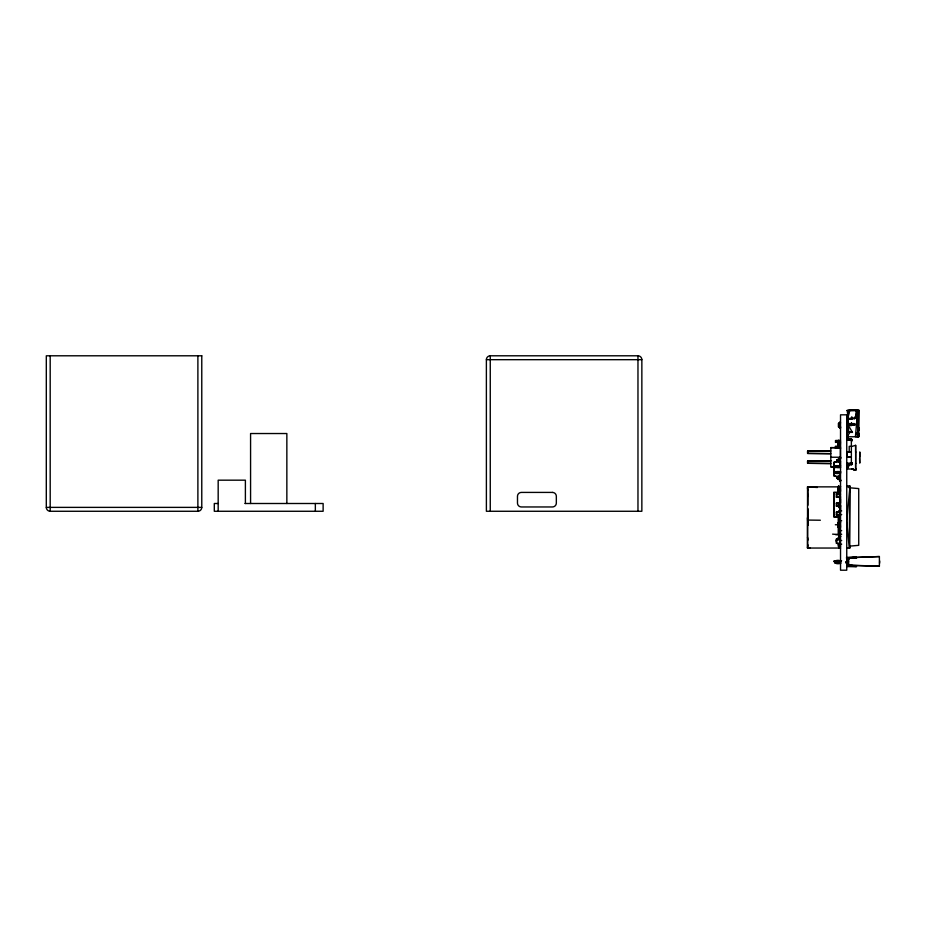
<?xml version="1.0" encoding="UTF-8"?>
<svg xmlns="http://www.w3.org/2000/svg" width="926" height="926" viewBox="0 0 926 926"><rect width="100%" height="100%" fill="white"/><g stroke="black" fill="none" stroke-linecap="round" stroke-linejoin="round"><path stroke-width="1.39" d="M840.577 548.042L807.53 548.042L807.53 517.646L807.935 524.973M840.507 465.824L835.53 465.755L835.472 467.433L835.53 465.755L840.426 465.732L840.449 467.607M840.31 543.319L840.31 538.978L836.479 538.978L836.467 543.319L838.782 543.643L840.31 543.319L836.467 543.319L836.467 538.99L840.31 538.978M840.53 505.26L840.53 510.434L839.384 510.434M840.53 502.668L840.53 498.79L839.454 498.813M855.601 470.119L855.682 468.834L855.601 470.119L851.816 469.019L855.636 470.107L855.624 463.231M855.624 452.212L855.636 445.325L851.897 446.413M835.53 440.579L839.199 440.568L835.53 440.579L835.472 442.454M837.035 506.14L837.035 503.084L840.53 503.165L836.34 503.165L836.34 506.059L840.53 506.047L836.34 506.059M837.035 497.181L837.035 494.137L840.53 494.218L836.34 494.206L836.34 497.112L840.53 497.1L836.34 497.112M837.035 515.087L837.035 512.043L840.53 512.124L836.34 512.113L836.34 515.018L840.53 515.006L836.34 515.018M847.475 436.759L847.475 433.796L847.197 436.597M846.746 469.019L851.897 469.019L855.636 470.107L855.636 445.325M850.022 432.245L847.024 436.759L858.645 436.759L858.761 433.333M849.779 488.245L849.235 548.053L846.746 521.037L849.779 488.245L846.746 485.872L849.779 485.872L849.894 487.805L858.726 488.592L858.726 545.333L849.779 546.12M859.803 457.097L859.779 451.934L859.768 463.127L859.571 458.289M838.377 491.336C839.72 478.51 835.507 494.403 840.53 491.347M838.377 527.369C839.72 514.543 835.507 530.436 840.53 527.392M835.472 471.519L835.53 473.394L840.426 473.406L840.53 471.647M859.05 410.392L847.024 410.496L859.282 410.392L858.645 436.759L857.951 424.235M835.53 473.394L840.426 473.406L840.449 471.542M847.024 432.245L847.556 425.277L851.295 424.86M851.295 424.918L847.024 425.277L847.209 417.117L847.695 421.203M838.435 447.119L838.586 441.181L838.435 447.119L838.435 441.181L838.505 444.399M838.435 491.347L838.505 488.824M838.435 527.392L838.505 524.857M807.657 461.067L807.576 463.313L830.807 463.532L807.657 463.278L807.576 461.021L830.807 460.812L807.576 461.021M847.024 425.277L847.313 417.117L848.181 425.277M879.619 563.216L879.7 560.971M840.53 440.209L838.389 440.799L838.389 447.513L840.507 448.184L835.53 448.219L835.472 446.344M840.495 426.597L840.53 428.067L839.813 428.067L839.813 422.221L840.495 422.974M807.958 525.042L808.224 508.895M846.746 548.053L849.779 548.053L849.894 546.12M833.736 501.325L833.736 500.121M840.634 563.297C832.96 565.554 833.111 558.505 840.6 560.797M847.14 410.426L848.147 417.117L848.679 410.38L858.124 410.357L848.691 410.392M847.058 436.667L848.436 439.711L847.058 436.667L846.827 439.526L851.827 439.572L847.07 438.901L846.827 439.526L849.015 438.924L851.827 439.572M847.232 436.597L847.475 433.796L847.556 436.759M847.082 436.667L846.815 439.537L847.903 439.202L847.082 436.667L847.892 439.225L847.07 438.901M848.32 463.741L846.815 464.065L847.105 464.678L851.955 464.528L852.14 462.722L846.758 463.509L849.177 463.764M833.736 504.207L833.736 503.941M810.389 547.706L807.53 548.042L807.889 544.824M837.521 460.465L840.299 459.146L840.53 457.259L839.778 457.224L839.512 458.787L836.861 460.002L836.537 461.391L840.287 459.157L840.53 457.259L839.778 457.224L839.639 458.683L836.861 460.014L837.058 461.495L837.59 460.407M833.736 509.543L833.736 508.814L833.77 509.647M839.639 479.483L836.861 478.152L837.058 476.659L840.299 479.02L840.53 480.907L839.778 480.93L839.639 479.483C836.618 480.825 836.606 474.656 837.59 477.758L840.299 479.02L840.53 480.907L839.778 480.93L839.512 479.379L836.861 478.152L836.537 476.774L837.59 477.758M840.287 459.157L840.53 457.259L839.778 457.224L839.512 458.787L836.861 460.014L837.058 461.495L840.287 459.157L837.058 461.495L836.861 460.002M839.917 505.538L839.963 505.7M852.533 418.147L847.475 418.865L847.452 423.529L855.034 424.363L854.756 425.046L848.285 425.277L852.452 432.361L847.359 432.245L848.285 425.277L855.034 424.363L854.478 423.622L847.475 423.529L847.452 418.865L855.011 417.8L857.731 410.322L857.881 420.068M836.444 541.235L836.444 539.765L836.641 540.738M836.444 541.513L836.491 540.772M847.359 432.245L847.753 429.467M836.861 478.152L837.081 476.659L840.299 479.02L840.53 480.907L839.778 480.93L840.53 480.907L840.264 479.008M833.932 469.748L833.932 468.88M851.133 425.682L851.584 423.055M807.958 495.422L807.935 505.237M838.539 538.596L838.458 537.682L840.53 536.304L838.227 538.596L840.53 536.304L838.331 537.798L838.4 538.619L838.331 537.798L840.53 536.304L838.667 538.018M847.707 565.311L849.096 558.089L846.376 557.892L879.399 556.538L879.399 566.249L847.707 565.311L847.545 557.695L879.399 556.538M840.345 541.328L840.31 540.738L840.345 541.513M848.147 417.117L849.767 410.345M858.402 433.646L858.147 436.759L858.738 436.678M838.227 538.596L840.53 536.304M850.762 425.682L851.457 423.055M838.586 440.707L838.586 441.285M851.955 464.528L852.047 462.722M852.441 418.575L847.475 418.865L854.686 418.679L857.731 410.322L855.416 436.759L857.291 432.245M854.686 418.679L855.011 417.8M837.15 459.771L836.537 461.391L837.382 461.484M847.232 429.895L847.788 428.483L847.024 428.067L847.429 429.814M833.77 502.424L833.736 502.922M849.165 465.118L847.996 467.85L847.996 465.118L849.165 465.118L847.348 466.033L847.996 465.118M851.746 462.722L851.48 464.366M838.389 486.682L840.53 486.682M838.389 522.727L840.53 522.727M847.846 564.663L846.862 566.411L856.469 566.643L848.691 564.663L846.862 564.663L846.862 566.457L856.469 566.411L847.846 564.663L846.862 566.457L848.691 564.663L846.862 565.832L856.469 566.411L846.862 566.122L848.691 564.663M848.702 558.934L849.096 558.262M838.701 458.833L840.53 458.636L838.701 458.833L838.817 461.75L840.53 461.75M848.228 439.85L849.015 438.924M840.507 448.149L835.53 448.219L835.472 446.471L838.875 446.378M833.736 515.03L833.736 515.713L833.736 514.902M850.381 464.678L851.411 464.62M851.364 464.678L852.14 462.722L851.26 463.787L847.73 464.586L847.047 463.938L847.058 466.935L847.892 464.377L846.815 464.065L847.058 466.935L847.903 464.401L846.827 464.076L847.082 466.935L847.903 464.401L847.105 464.678L847.047 463.938M851.411 438.982L852.14 439.711L851.364 440.105L846.758 440.105L851.006 439.04L851.364 440.105L851.364 438.924L850.381 438.924M840.53 446.239L838.389 447.015L838.586 447.594M840.333 446.726L838.389 447.513L840.53 447.594M840.125 473.14L840.125 475.837L836.641 476.624L833.956 475.848L833.956 462.329L837.555 461.518L840.125 462.317L840.125 466.38M840.125 475.837L837.44 476.624L833.944 475.837L833.956 462.317L837.66 461.553M835.611 446.679L835.75 446.645A8.693 8.693 0 0 1 838.62 446.367M846.862 558.285L856.469 557.116L856.469 558.285M837.382 476.67L836.537 476.774L837.15 478.383M836.34 494.206L837.035 494.137M836.34 503.165L837.035 503.084M836.34 512.113L837.035 512.043M838.875 514.752L841.688 514.543M838.875 534.487L841.688 534.29M838.875 544.361L841.688 544.152M856.469 557.116L846.862 557.707L847.776 559.454M835.252 560.959L841.584 560.693M856.469 557.475L846.862 557.66L847.961 559.454L846.862 559.454L846.862 557.475L856.469 557.707L846.862 557.707L850.982 557.95M835.356 524.753L838.238 524.729M830.807 447.709L836.294 447.663L830.807 447.559L830.807 466.912L834.928 466.947M847.07 452.27L851.353 452.258M847.07 457.189L851.353 457.178L847.07 457.259L847.07 452.189L851.364 452.189M201.764 355.792L46.312 355.792L46.3 507.379A3.889 3.889 0 0 0 50.189 511.268L197.886 511.268A3.889 3.889 0 0 0 201.775 507.379L201.775 355.792M490.259 355.792L637.968 355.792A3.889 3.889 0 0 1 641.857 359.682L641.857 511.268L486.393 511.268L486.381 359.682A3.889 3.889 0 0 1 490.259 355.792L490.259 511.268M486.381 359.682L641.834 359.682M840.53 422.777L839.813 422.221M839.847 424.606L839.118 424.606L839.118 425.694L839.847 425.694M840.53 427.511L839.813 428.067M848.644 432.245L852.452 432.361M851.006 439.04L851.364 440.88L852.14 440.88L852.14 439.711M840.53 441.575L840.333 446.239M851.364 446.344L849.211 446.344L849.211 452.189M830.807 457.236L840.414 457.236L840.414 447.628M846.758 463.509L848.089 463.509M838.389 486.3L840.53 486.3M839.141 486.868L807.53 486.868L807.53 548.042M840.53 490.965L840.333 486.682M218.119 503.501L214.3 503.501L214.3 511.268L323.128 511.268L323.128 503.501L244.962 503.501M46.312 507.379L201.764 507.379M838.389 522.333L840.53 522.333M840.53 526.998L840.333 522.727M835.518 534.591L838.238 534.591L838.238 516.257M840.658 563.413L835.09 563.031M856.353 436.748L857.696 436.759M830.807 466.75L834.928 466.785M807.541 520.065L820.367 520.227M838.366 442.454L835.75 442.153A8.693 8.693 0 0 0 838.62 442.431M847.429 432.245L849.975 432.326M847.707 565.08L879.399 566.249M839.326 503.165L839.477 506.036M817.415 487.493L807.53 486.868L808.248 496.44M838.875 510.677L841.688 510.886M838.875 520.551L841.688 520.759M838.875 530.424L841.688 530.633M838.875 540.298L841.688 540.506M832.601 534.14L838.238 534.591M839.326 494.218L839.477 497.088M859.305 429.861L858.645 429.641L858.934 428.125L859.305 429.861L858.645 429.629L858.9 428.136C860.416 430.405 857.65 429.34 859.305 429.861L859.189 428.055M835.53 467.271L840.53 467.433M852.013 469.019L855.612 470.107M847.545 557.695L848.702 558.089L848.702 559.258M838.748 544.349L840.53 545.993L838.331 544.5L838.4 543.678L838.331 544.511L840.53 545.993L838.667 544.28M852.14 463.891L851.364 463.509L851.364 440.88M847.024 428.067L847.788 428.483M836.641 540.205L836.641 540.506M838.053 545.657L839.245 548.042L839.234 543.782M839.512 479.379L839.847 480.93M807.53 537.393L808.051 539.974M854.478 423.622L854.756 425.046M807.53 488.268L807.935 490.572M855.856 410.392L858.645 436.759L858.483 433.981M838.632 545.426L838.829 548.042L838.817 545.159M848.285 425.277L848.702 432.245M857.927 421.492L858.298 429.814M839.384 512.124L839.477 514.983M838.435 486.3L838.586 491.347L838.586 486.3M838.435 522.333L838.586 527.392L838.586 522.333M835.206 560.867L835.252 563.216M840.426 465.732L840.252 467.329A8.693 8.693 0 0 1 835.75 467.329L835.472 467.63M838.643 504.728L838.655 507.622M838.69 516.28L838.713 520.609M838.736 527.832L838.748 530.725M838.759 533.607L838.782 539.383M839.176 516.743L839.188 522.438M839.199 526.709L839.222 539.511M858.136 421.48L858.136 429.814M858.147 433.981L858.147 436.759M855.717 451.876L855.717 463.556M851.804 416.735L851.804 419.246M849.779 485.872L849.779 548.053M847.024 419.698L847.024 420.554M840.414 461.426L840.414 465.616M838.586 440.209L838.586 448.091M637.968 355.804L637.968 511.268M315.349 503.501L315.349 511.268M286.852 503.501L286.852 433.53L250.576 433.53L250.576 503.501M245.39 503.501L245.39 480.177L218.177 480.177L218.177 511.268M197.886 355.792L197.886 511.256M50.189 355.792L50.189 511.256M833.794 492.47L833.794 516.754L839.882 516.766L839.882 492.458L833.782 492.47L833.794 516.754L836.71 517.252L839.894 516.766L839.882 492.458L833.794 492.47M838.551 423.332L838.551 426.967L839.847 427.094L838.551 426.967L838.551 423.332L839.847 423.194L838.551 423.332M838.713 458.648L838.794 461.75L838.69 458.659M807.657 451.194L807.576 453.439L830.807 453.659L807.657 453.404L807.576 451.147L830.807 450.939L807.657 451.194M840.449 471.832L840.252 471.809A8.693 8.693 0 0 0 835.75 471.809L840.507 471.866M858.471 434.039L857.696 434.421L858.495 434.051M846.746 414.825L840.53 414.825L840.53 570.208L846.746 570.208L846.746 414.825M552.452 492.412L521.361 492.412A3.889 3.889 0 0 0 517.472 496.301L517.472 503.084A3.889 3.889 0 0 0 521.361 506.962L552.452 506.962A3.889 3.889 0 0 0 556.341 503.084L556.341 496.301A3.889 3.889 0 0 0 552.452 492.412M840.646 561.688L833.921 561.515L840.646 562.279L833.921 561.492L840.646 561.677M848.702 561.908L846.017 561.781L848.702 561.908M840.646 561.573L833.921 561.295L840.646 562.163L833.921 561.26L840.646 561.55M851.237 423.946L848.714 423.668L851.237 423.992M848.702 563.193L846.017 562.846L848.702 563.193M840.287 478.997L837.521 477.7L840.287 478.997"/></g></svg>
